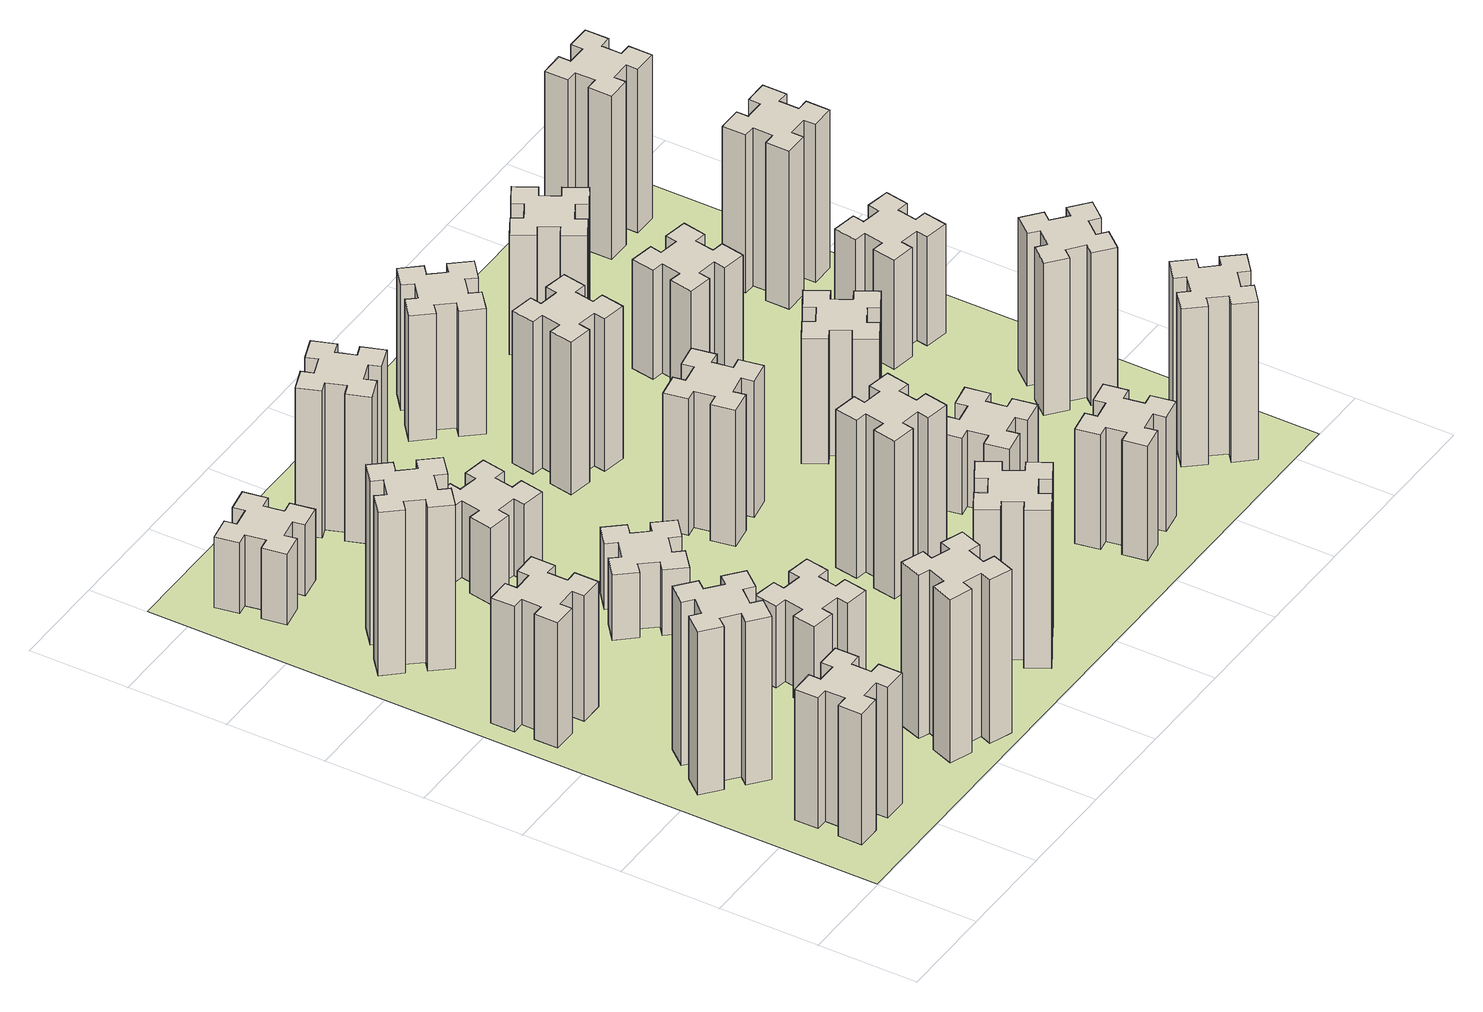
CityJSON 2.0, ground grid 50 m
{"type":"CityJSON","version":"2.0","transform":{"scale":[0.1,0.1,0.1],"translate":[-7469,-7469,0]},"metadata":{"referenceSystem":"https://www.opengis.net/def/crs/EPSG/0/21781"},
"CityObjects":{
"building1":{"type":"Building","attributes":{"class":"1000","function":"1000","usage":"1000","yearOfConstruction":2016,"roofType":"1000","measuredHeight":72,"storeysAboveGround":30,"storeysBelowGround":0},"geometry":[{"type":"Solid","lod":"1","boundaries":[[[[0,1,2,3,4,5,6,7,8,9,10,11,12,13,14,15,16,17,18,19]],[[17,16,20,21]],[[16,15,22,20]],[[15,14,23,22]],[[14,13,24,23]],[[13,12,25,24]],[[12,11,26,25]],[[11,10,27,26]],[[10,9,28,27]],[[9,8,29,28]],[[8,7,30,29]],[[7,6,31,30]],[[6,5,32,31]],[[5,4,33,32]],[[4,3,34,33]],[[3,2,35,34]],[[2,1,36,35]],[[1,0,37,36]],[[0,19,38,37]],[[19,18,39,38]],[[18,17,21,39]],[[24,25,26,27,28,29,30,31,32,33,34,35,36,37,38,39,21,20,22,23]]]]}]},
"building2":{"type":"Building","attributes":{"class":"1000","function":"1000","usage":"1000","yearOfConstruction":2016,"roofType":"1000","measuredHeight":90,"storeysAboveGround":30,"storeysBelowGround":0},"geometry":[{"type":"Solid","lod":"1","boundaries":[[[[40,41,42,43,44,45,46,47,48,49,50,51,52,53,54,55,56,57,58,59]],[[57,56,60,61]],[[56,55,62,60]],[[55,54,63,62]],[[54,53,64,63]],[[53,52,65,64]],[[52,51,66,65]],[[51,50,67,66]],[[50,49,68,67]],[[49,48,69,68]],[[48,47,70,69]],[[47,46,71,70]],[[46,45,72,71]],[[45,44,73,72]],[[44,43,74,73]],[[43,42,75,74]],[[42,41,76,75]],[[41,40,77,76]],[[40,59,78,77]],[[59,58,79,78]],[[58,57,61,79]],[[64,65,66,67,68,69,70,71,72,73,74,75,76,77,78,79,61,60,62,63]]]]}]},
"building3":{"type":"Building","attributes":{"class":"1000","function":"1000","usage":"1000","yearOfConstruction":2016,"roofType":"1000","measuredHeight":69,"storeysAboveGround":30,"storeysBelowGround":0},"geometry":[{"type":"Solid","lod":"1","boundaries":[[[[80,81,82,83,84,85,86,87,88,89,90,91,92,93,94,95,96,97,98,99]],[[97,96,100,101]],[[96,95,102,100]],[[95,94,103,102]],[[94,93,104,103]],[[93,92,105,104]],[[92,91,106,105]],[[91,90,107,106]],[[90,89,108,107]],[[89,88,109,108]],[[88,87,110,109]],[[87,86,111,110]],[[86,85,112,111]],[[85,84,113,112]],[[84,83,114,113]],[[83,82,115,114]],[[82,81,116,115]],[[81,80,117,116]],[[80,99,118,117]],[[99,98,119,118]],[[98,97,101,119]],[[104,105,106,107,108,109,110,111,112,113,114,115,116,117,118,119,101,100,102,103]]]]}]},
"building4":{"type":"Building","attributes":{"class":"1000","function":"1000","usage":"1000","yearOfConstruction":2016,"roofType":"1000","measuredHeight":90,"storeysAboveGround":30,"storeysBelowGround":0},"geometry":[{"type":"Solid","lod":"1","boundaries":[[[[120,121,122,123,124,125,126,127,128,129,130,131,132,133,134,135,136,137,138,139]],[[137,136,140,141]],[[136,135,142,140]],[[135,134,143,142]],[[134,133,144,143]],[[133,132,145,144]],[[132,131,146,145]],[[131,130,147,146]],[[130,129,148,147]],[[129,128,149,148]],[[128,127,150,149]],[[127,126,151,150]],[[126,125,152,151]],[[125,124,153,152]],[[124,123,154,153]],[[123,122,155,154]],[[122,121,156,155]],[[121,120,157,156]],[[120,139,158,157]],[[139,138,159,158]],[[138,137,141,159]],[[144,145,146,147,148,149,150,151,152,153,154,155,156,157,158,159,141,140,142,143]]]]}]},
"building5":{"type":"Building","attributes":{"class":"1000","function":"1000","usage":"1000","yearOfConstruction":2016,"roofType":"1000","measuredHeight":90,"storeysAboveGround":30,"storeysBelowGround":0},"geometry":[{"type":"Solid","lod":"1","boundaries":[[[[160,161,162,163,164,165,166,167,168,169,170,171,172,173,174,175,176,177,178,179]],[[177,176,180,181]],[[176,175,182,180]],[[175,174,183,182]],[[174,173,184,183]],[[173,172,185,184]],[[172,171,186,185]],[[171,170,187,186]],[[170,169,188,187]],[[169,168,189,188]],[[168,167,190,189]],[[167,166,191,190]],[[166,165,192,191]],[[165,164,193,192]],[[164,163,194,193]],[[163,162,195,194]],[[162,161,196,195]],[[161,160,197,196]],[[160,179,198,197]],[[179,178,199,198]],[[178,177,181,199]],[[184,185,186,187,188,189,190,191,192,193,194,195,196,197,198,199,181,180,182,183]]]]}]},
"building6":{"type":"Building","attributes":{"class":"1000","function":"1000","usage":"1000","yearOfConstruction":2016,"roofType":"1000","measuredHeight":39,"storeysAboveGround":30,"storeysBelowGround":0},"geometry":[{"type":"Solid","lod":"1","boundaries":[[[[200,201,202,203,204,205,206,207,208,209,210,211,212,213,214,215,216,217,218,219]],[[217,216,220,221]],[[216,215,222,220]],[[215,214,223,222]],[[214,213,224,223]],[[213,212,225,224]],[[212,211,226,225]],[[211,210,227,226]],[[210,209,228,227]],[[209,208,229,228]],[[208,207,230,229]],[[207,206,231,230]],[[206,205,232,231]],[[205,204,233,232]],[[204,203,234,233]],[[203,202,235,234]],[[202,201,236,235]],[[201,200,237,236]],[[200,219,238,237]],[[219,218,239,238]],[[218,217,221,239]],[[224,225,226,227,228,229,230,231,232,233,234,235,236,237,238,239,221,220,222,223]]]]}]},
"building7":{"type":"Building","attributes":{"class":"1000","function":"1000","usage":"1000","yearOfConstruction":2016,"roofType":"1000","measuredHeight":45,"storeysAboveGround":30,"storeysBelowGround":0},"geometry":[{"type":"Solid","lod":"1","boundaries":[[[[240,241,242,243,244,245,246,247,248,249,250,251,252,253,254,255,256,257,258,259]],[[257,256,260,261]],[[256,255,262,260]],[[255,254,263,262]],[[254,253,264,263]],[[253,252,265,264]],[[252,251,266,265]],[[251,250,267,266]],[[250,249,268,267]],[[249,248,269,268]],[[248,247,270,269]],[[247,246,271,270]],[[246,245,272,271]],[[245,244,273,272]],[[244,243,274,273]],[[243,242,275,274]],[[242,241,276,275]],[[241,240,277,276]],[[240,259,278,277]],[[259,258,279,278]],[[258,257,261,279]],[[264,265,266,267,268,269,270,271,272,273,274,275,276,277,278,279,261,260,262,263]]]]}]},
"building8":{"type":"Building","attributes":{"class":"1000","function":"1000","usage":"1000","yearOfConstruction":2016,"roofType":"1000","measuredHeight":36,"storeysAboveGround":30,"storeysBelowGround":0},"geometry":[{"type":"Solid","lod":"1","boundaries":[[[[280,281,282,283,284,285,286,287,288,289,290,291,292,293,294,295,296,297,298,299]],[[297,296,300,301]],[[296,295,302,300]],[[295,294,303,302]],[[294,293,304,303]],[[293,292,305,304]],[[292,291,306,305]],[[291,290,307,306]],[[290,289,308,307]],[[289,288,309,308]],[[288,287,310,309]],[[287,286,311,310]],[[286,285,312,311]],[[285,284,313,312]],[[284,283,314,313]],[[283,282,315,314]],[[282,281,316,315]],[[281,280,317,316]],[[280,299,318,317]],[[299,298,319,318]],[[298,297,301,319]],[[304,305,306,307,308,309,310,311,312,313,314,315,316,317,318,319,301,300,302,303]]]]}]},
"building9":{"type":"Building","attributes":{"class":"1000","function":"1000","usage":"1000","yearOfConstruction":2016,"roofType":"1000","measuredHeight":42,"storeysAboveGround":30,"storeysBelowGround":0},"geometry":[{"type":"Solid","lod":"1","boundaries":[[[[320,321,322,323,324,325,326,327,328,329,330,331,332,333,334,335,336,337,338,339]],[[337,336,340,341]],[[336,335,342,340]],[[335,334,343,342]],[[334,333,344,343]],[[333,332,345,344]],[[332,331,346,345]],[[331,330,347,346]],[[330,329,348,347]],[[329,328,349,348]],[[328,327,350,349]],[[327,326,351,350]],[[326,325,352,351]],[[325,324,353,352]],[[324,323,354,353]],[[323,322,355,354]],[[322,321,356,355]],[[321,320,357,356]],[[320,339,358,357]],[[339,338,359,358]],[[338,337,341,359]],[[344,345,346,347,348,349,350,351,352,353,354,355,356,357,358,359,341,340,342,343]]]]}]},
"building10":{"type":"Building","attributes":{"class":"1000","function":"1000","usage":"1000","yearOfConstruction":2016,"roofType":"1000","measuredHeight":87,"storeysAboveGround":30,"storeysBelowGround":0},"geometry":[{"type":"Solid","lod":"1","boundaries":[[[[360,361,362,363,364,365,366,367,368,369,370,371,372,373,374,375,376,377,378,379]],[[377,376,380,381]],[[376,375,382,380]],[[375,374,383,382]],[[374,373,384,383]],[[373,372,385,384]],[[372,371,386,385]],[[371,370,387,386]],[[370,369,388,387]],[[369,368,389,388]],[[368,367,390,389]],[[367,366,391,390]],[[366,365,392,391]],[[365,364,393,392]],[[364,363,394,393]],[[363,362,395,394]],[[362,361,396,395]],[[361,360,397,396]],[[360,379,398,397]],[[379,378,399,398]],[[378,377,381,399]],[[384,385,386,387,388,389,390,391,392,393,394,395,396,397,398,399,381,380,382,383]]]]}]},
"building11":{"type":"Building","attributes":{"class":"1000","function":"1000","usage":"1000","yearOfConstruction":2016,"roofType":"1000","measuredHeight":81,"storeysAboveGround":30,"storeysBelowGround":0},"geometry":[{"type":"Solid","lod":"1","boundaries":[[[[400,401,402,403,404,405,406,407,408,409,410,411,412,413,414,415,416,417,418,419]],[[417,416,420,421]],[[416,415,422,420]],[[415,414,423,422]],[[414,413,424,423]],[[413,412,425,424]],[[412,411,426,425]],[[411,410,427,426]],[[410,409,428,427]],[[409,408,429,428]],[[408,407,430,429]],[[407,406,431,430]],[[406,405,432,431]],[[405,404,433,432]],[[404,403,434,433]],[[403,402,435,434]],[[402,401,436,435]],[[401,400,437,436]],[[400,419,438,437]],[[419,418,439,438]],[[418,417,421,439]],[[424,425,426,427,428,429,430,431,432,433,434,435,436,437,438,439,421,420,422,423]]]]}]},
"building12":{"type":"Building","attributes":{"class":"1000","function":"1000","usage":"1000","yearOfConstruction":2016,"roofType":"1000","measuredHeight":87,"storeysAboveGround":30,"storeysBelowGround":0},"geometry":[{"type":"Solid","lod":"1","boundaries":[[[[440,441,442,443,444,445,446,447,448,449,450,451,452,453,454,455,456,457,458,459]],[[457,456,460,461]],[[456,455,462,460]],[[455,454,463,462]],[[454,453,464,463]],[[453,452,465,464]],[[452,451,466,465]],[[451,450,467,466]],[[450,449,468,467]],[[449,448,469,468]],[[448,447,470,469]],[[447,446,471,470]],[[446,445,472,471]],[[445,444,473,472]],[[444,443,474,473]],[[443,442,475,474]],[[442,441,476,475]],[[441,440,477,476]],[[440,459,478,477]],[[459,458,479,478]],[[458,457,461,479]],[[464,465,466,467,468,469,470,471,472,473,474,475,476,477,478,479,461,460,462,463]]]]}]},
"building13":{"type":"Building","attributes":{"class":"1000","function":"1000","usage":"1000","yearOfConstruction":2016,"roofType":"1000","measuredHeight":75,"storeysAboveGround":30,"storeysBelowGround":0},"geometry":[{"type":"Solid","lod":"1","boundaries":[[[[480,481,482,483,484,485,486,487,488,489,490,491,492,493,494,495,496,497,498,499]],[[497,496,500,501]],[[496,495,502,500]],[[495,494,503,502]],[[494,493,504,503]],[[493,492,505,504]],[[492,491,506,505]],[[491,490,507,506]],[[490,489,508,507]],[[489,488,509,508]],[[488,487,510,509]],[[487,486,511,510]],[[486,485,512,511]],[[485,484,513,512]],[[484,483,514,513]],[[483,482,515,514]],[[482,481,516,515]],[[481,480,517,516]],[[480,499,518,517]],[[499,498,519,518]],[[498,497,501,519]],[[504,505,506,507,508,509,510,511,512,513,514,515,516,517,518,519,501,500,502,503]]]]}]},
"building14":{"type":"Building","attributes":{"class":"1000","function":"1000","usage":"1000","yearOfConstruction":2016,"roofType":"1000","measuredHeight":84,"storeysAboveGround":30,"storeysBelowGround":0},"geometry":[{"type":"Solid","lod":"1","boundaries":[[[[520,521,522,523,524,525,526,527,528,529,530,531,532,533,534,535,536,537,538,539]],[[537,536,540,541]],[[536,535,542,540]],[[535,534,543,542]],[[534,533,544,543]],[[533,532,545,544]],[[532,531,546,545]],[[531,530,547,546]],[[530,529,548,547]],[[529,528,549,548]],[[528,527,550,549]],[[527,526,551,550]],[[526,525,552,551]],[[525,524,553,552]],[[524,523,554,553]],[[523,522,555,554]],[[522,521,556,555]],[[521,520,557,556]],[[520,539,558,557]],[[539,538,559,558]],[[538,537,541,559]],[[544,545,546,547,548,549,550,551,552,553,554,555,556,557,558,559,541,540,542,543]]]]}]},
"building15":{"type":"Building","attributes":{"class":"1000","function":"1000","usage":"1000","yearOfConstruction":2016,"roofType":"1000","measuredHeight":63,"storeysAboveGround":30,"storeysBelowGround":0},"geometry":[{"type":"Solid","lod":"1","boundaries":[[[[560,561,562,563,564,565,566,567,568,569,570,571,572,573,574,575,576,577,578,579]],[[577,576,580,581]],[[576,575,582,580]],[[575,574,583,582]],[[574,573,584,583]],[[573,572,585,584]],[[572,571,586,585]],[[571,570,587,586]],[[570,569,588,587]],[[569,568,589,588]],[[568,567,590,589]],[[567,566,591,590]],[[566,565,592,591]],[[565,564,593,592]],[[564,563,594,593]],[[563,562,595,594]],[[562,561,596,595]],[[561,560,597,596]],[[560,579,598,597]],[[579,578,599,598]],[[578,577,581,599]],[[584,585,586,587,588,589,590,591,592,593,594,595,596,597,598,599,581,580,582,583]]]]}]},
"building16":{"type":"Building","attributes":{"class":"1000","function":"1000","usage":"1000","yearOfConstruction":2016,"roofType":"1000","measuredHeight":69,"storeysAboveGround":30,"storeysBelowGround":0},"geometry":[{"type":"Solid","lod":"1","boundaries":[[[[600,601,602,603,604,605,606,607,608,609,610,611,612,613,614,615,616,617,618,619]],[[617,616,620,621]],[[616,615,622,620]],[[615,614,623,622]],[[614,613,624,623]],[[613,612,625,624]],[[612,611,626,625]],[[611,610,627,626]],[[610,609,628,627]],[[609,608,629,628]],[[608,607,630,629]],[[607,606,631,630]],[[606,605,632,631]],[[605,604,633,632]],[[604,603,634,633]],[[603,602,635,634]],[[602,601,636,635]],[[601,600,637,636]],[[600,619,638,637]],[[619,618,639,638]],[[618,617,621,639]],[[624,625,626,627,628,629,630,631,632,633,634,635,636,637,638,639,621,620,622,623]]]]}]},
"building17":{"type":"Building","attributes":{"class":"1000","function":"1000","usage":"1000","yearOfConstruction":2016,"roofType":"1000","measuredHeight":42,"storeysAboveGround":30,"storeysBelowGround":0},"geometry":[{"type":"Solid","lod":"1","boundaries":[[[[640,641,642,643,644,645,646,647,648,649,650,651,652,653,654,655,656,657,658,659]],[[657,656,660,661]],[[656,655,662,660]],[[655,654,663,662]],[[654,653,664,663]],[[653,652,665,664]],[[652,651,666,665]],[[651,650,667,666]],[[650,649,668,667]],[[649,648,669,668]],[[648,647,670,669]],[[647,646,671,670]],[[646,645,672,671]],[[645,644,673,672]],[[644,643,674,673]],[[643,642,675,674]],[[642,641,676,675]],[[641,640,677,676]],[[640,659,678,677]],[[659,658,679,678]],[[658,657,661,679]],[[664,665,666,667,668,669,670,671,672,673,674,675,676,677,678,679,661,660,662,663]]]]}]},
"building18":{"type":"Building","attributes":{"class":"1000","function":"1000","usage":"1000","yearOfConstruction":2016,"roofType":"1000","measuredHeight":69,"storeysAboveGround":30,"storeysBelowGround":0},"geometry":[{"type":"Solid","lod":"1","boundaries":[[[[680,681,682,683,684,685,686,687,688,689,690,691,692,693,694,695,696,697,698,699]],[[697,696,700,701]],[[696,695,702,700]],[[695,694,703,702]],[[694,693,704,703]],[[693,692,705,704]],[[692,691,706,705]],[[691,690,707,706]],[[690,689,708,707]],[[689,688,709,708]],[[688,687,710,709]],[[687,686,711,710]],[[686,685,712,711]],[[685,684,713,712]],[[684,683,714,713]],[[683,682,715,714]],[[682,681,716,715]],[[681,680,717,716]],[[680,699,718,717]],[[699,698,719,718]],[[698,697,701,719]],[[704,705,706,707,708,709,710,711,712,713,714,715,716,717,718,719,701,700,702,703]]]]}]},
"building19":{"type":"Building","attributes":{"class":"1000","function":"1000","usage":"1000","yearOfConstruction":2016,"roofType":"1000","measuredHeight":60,"storeysAboveGround":30,"storeysBelowGround":0},"geometry":[{"type":"Solid","lod":"1","boundaries":[[[[720,721,722,723,724,725,726,727,728,729,730,731,732,733,734,735,736,737,738,739]],[[737,736,740,741]],[[736,735,742,740]],[[735,734,743,742]],[[734,733,744,743]],[[733,732,745,744]],[[732,731,746,745]],[[731,730,747,746]],[[730,729,748,747]],[[729,728,749,748]],[[728,727,750,749]],[[727,726,751,750]],[[726,725,752,751]],[[725,724,753,752]],[[724,723,754,753]],[[723,722,755,754]],[[722,721,756,755]],[[721,720,757,756]],[[720,739,758,757]],[[739,738,759,758]],[[738,737,741,759]],[[744,745,746,747,748,749,750,751,752,753,754,755,756,757,758,759,741,740,742,743]]]]}]},
"building20":{"type":"Building","attributes":{"class":"1000","function":"1000","usage":"1000","yearOfConstruction":2016,"roofType":"1000","measuredHeight":87,"storeysAboveGround":30,"storeysBelowGround":0},"geometry":[{"type":"Solid","lod":"1","boundaries":[[[[760,761,762,763,764,765,766,767,768,769,770,771,772,773,774,775,776,777,778,779]],[[777,776,780,781]],[[776,775,782,780]],[[775,774,783,782]],[[774,773,784,783]],[[773,772,785,784]],[[772,771,786,785]],[[771,770,787,786]],[[770,769,788,787]],[[769,768,789,788]],[[768,767,790,789]],[[767,766,791,790]],[[766,765,792,791]],[[765,764,793,792]],[[764,763,794,793]],[[763,762,795,794]],[[762,761,796,795]],[[761,760,797,796]],[[760,779,798,797]],[[779,778,799,798]],[[778,777,781,799]],[[784,785,786,787,788,789,790,791,792,793,794,795,796,797,798,799,781,780,782,783]]]]}]},
"building21":{"type":"Building","attributes":{"class":"1000","function":"1000","usage":"1000","yearOfConstruction":2016,"roofType":"1000","measuredHeight":66,"storeysAboveGround":30,"storeysBelowGround":0},"geometry":[{"type":"Solid","lod":"1","boundaries":[[[[800,801,802,803,804,805,806,807,808,809,810,811,812,813,814,815,816,817,818,819]],[[817,816,820,821]],[[816,815,822,820]],[[815,814,823,822]],[[814,813,824,823]],[[813,812,825,824]],[[812,811,826,825]],[[811,810,827,826]],[[810,809,828,827]],[[809,808,829,828]],[[808,807,830,829]],[[807,806,831,830]],[[806,805,832,831]],[[805,804,833,832]],[[804,803,834,833]],[[803,802,835,834]],[[802,801,836,835]],[[801,800,837,836]],[[800,819,838,837]],[[819,818,839,838]],[[818,817,821,839]],[[824,825,826,827,828,829,830,831,832,833,834,835,836,837,838,839,821,820,822,823]]]]}]},
"building22":{"type":"Building","attributes":{"class":"1000","function":"1000","usage":"1000","yearOfConstruction":2016,"roofType":"1000","measuredHeight":84,"storeysAboveGround":30,"storeysBelowGround":0},"geometry":[{"type":"Solid","lod":"1","boundaries":[[[[840,841,842,843,844,845,846,847,848,849,850,851,852,853,854,855,856,857,858,859]],[[857,856,860,861]],[[856,855,862,860]],[[855,854,863,862]],[[854,853,864,863]],[[853,852,865,864]],[[852,851,866,865]],[[851,850,867,866]],[[850,849,868,867]],[[849,848,869,868]],[[848,847,870,869]],[[847,846,871,870]],[[846,845,872,871]],[[845,844,873,872]],[[844,843,874,873]],[[843,842,875,874]],[[842,841,876,875]],[[841,840,877,876]],[[840,859,878,877]],[[859,858,879,878]],[[858,857,861,879]],[[864,865,866,867,868,869,870,871,872,873,874,875,876,877,878,879,861,860,862,863]]]]}]},
"building23":{"type":"Building","attributes":{"class":"1000","function":"1000","usage":"1000","yearOfConstruction":2016,"roofType":"1000","measuredHeight":60,"storeysAboveGround":30,"storeysBelowGround":0},"geometry":[{"type":"Solid","lod":"1","boundaries":[[[[880,881,882,883,884,885,886,887,888,889,890,891,892,893,894,895,896,897,898,899]],[[897,896,900,901]],[[896,895,902,900]],[[895,894,903,902]],[[894,893,904,903]],[[893,892,905,904]],[[892,891,906,905]],[[891,890,907,906]],[[890,889,908,907]],[[889,888,909,908]],[[888,887,910,909]],[[887,886,911,910]],[[886,885,912,911]],[[885,884,913,912]],[[884,883,914,913]],[[883,882,915,914]],[[882,881,916,915]],[[881,880,917,916]],[[880,899,918,917]],[[899,898,919,918]],[[898,897,901,919]],[[904,905,906,907,908,909,910,911,912,913,914,915,916,917,918,919,901,900,902,903]]]]}]},
"building24":{"type":"Building","attributes":{"class":"1000","function":"1000","usage":"1000","yearOfConstruction":2016,"roofType":"1000","measuredHeight":87,"storeysAboveGround":30,"storeysBelowGround":0},"geometry":[{"type":"Solid","lod":"1","boundaries":[[[[920,921,922,923,924,925,926,927,928,929,930,931,932,933,934,935,936,937,938,939]],[[937,936,940,941]],[[936,935,942,940]],[[935,934,943,942]],[[934,933,944,943]],[[933,932,945,944]],[[932,931,946,945]],[[931,930,947,946]],[[930,929,948,947]],[[929,928,949,948]],[[928,927,950,949]],[[927,926,951,950]],[[926,925,952,951]],[[925,924,953,952]],[[924,923,954,953]],[[923,922,955,954]],[[922,921,956,955]],[[921,920,957,956]],[[920,939,958,957]],[[939,938,959,958]],[[938,937,941,959]],[[944,945,946,947,948,949,950,951,952,953,954,955,956,957,958,959,941,940,942,943]]]]}]},
"building25":{"type":"Building","attributes":{"class":"1000","function":"1000","usage":"1000","yearOfConstruction":2016,"roofType":"1000","measuredHeight":90,"storeysAboveGround":30,"storeysBelowGround":0},"geometry":[{"type":"Solid","lod":"1","boundaries":[[[[960,961,962,963,964,965,966,967,968,969,970,971,972,973,974,975,976,977,978,979]],[[977,976,980,981]],[[976,975,982,980]],[[975,974,983,982]],[[974,973,984,983]],[[973,972,985,984]],[[972,971,986,985]],[[971,970,987,986]],[[970,969,988,987]],[[969,968,989,988]],[[968,967,990,989]],[[967,966,991,990]],[[966,965,992,991]],[[965,964,993,992]],[[964,963,994,993]],[[963,962,995,994]],[[962,961,996,995]],[[961,960,997,996]],[[960,979,998,997]],[[979,978,999,998]],[[978,977,981,999]],[[984,985,986,987,988,989,990,991,992,993,994,995,996,997,998,999,981,980,982,983]]]]}]},
"landuse1":{"type":"LandUse","attributes":{"name":"plot1","function":"1010"},"geometry":[{"type":"MultiSurface","lod":"1","boundaries":[[[1000,1001,1002,1003]]]}]}
},
"vertices":[
[325,265,0],[425,265,0],[425,205,0],[545,205,0],[545,325,0],[485,325,0],[485,425,0],[545,425,0],[545,545,0],[425,545,0],[425,485,0],[325,485,0],[325,545,0],[205,545,0],[205,425,0],[265,425,0],[265,325,0],[205,325,0],[205,205,0],[325,205,0],[265,325,720],[205,325,720],[265,425,720],[205,425,720],[205,545,720],[325,545,720],[325,485,720],[425,485,720],[425,545,720],[545,545,720],[545,425,720],[485,425,720],[485,325,720],[545,325,720],[545,205,720],[425,205,720],[425,265,720],[325,265,720],[325,205,720],[205,205,720],
[484,1067,0],[408,1132,0],[446,1178,0],[354,1255,0],[277,1163,0],[323,1124,0],[259,1048,0],[213,1086,0],[136,994,0],[228,917,0],[266,963,0],[343,899,0],[304,853,0],[396,776,0],[473,868,0],[427,906,0],[492,983,0],[538,944,0],[615,1036,0],[523,1113,0],[492,983,900],[538,944,900],[427,906,900],[473,868,900],[396,776,900],[304,853,900],[343,899,900],[266,963,900],[228,917,900],[136,994,900],[213,1086,900],[259,1048,900],[323,1124,900],[277,1163,900],[354,1255,900],[446,1178,900],[408,1132,900],[484,1067,900],[523,1113,900],[615,1036,900],
[325,1965,0],[225,1965,0],[225,2025,0],[105,2025,0],[105,1905,0],[165,1905,0],[165,1805,0],[105,1805,0],[105,1685,0],[225,1685,0],[225,1745,0],[325,1745,0],[325,1685,0],[445,1685,0],[445,1805,0],[385,1805,0],[385,1905,0],[445,1905,0],[445,2025,0],[325,2025,0],[385,1905,690],[445,1905,690],[385,1805,690],[445,1805,690],[445,1685,690],[325,1685,690],[325,1745,690],[225,1745,690],[225,1685,690],[105,1685,690],[105,1805,690],[165,1805,690],[165,1905,690],[105,1905,690],[105,2025,690],[225,2025,690],[225,1965,690],[325,1965,690],[325,2025,690],[445,2025,690],
[492,2628,0],[427,2704,0],[473,2743,0],[396,2835,0],[304,2758,0],[343,2712,0],[266,2647,0],[228,2693,0],[136,2616,0],[213,2524,0],[259,2563,0],[323,2486,0],[277,2448,0],[354,2356,0],[446,2433,0],[408,2479,0],[484,2543,0],[523,2497,0],[615,2574,0],[538,2666,0],[484,2543,900],[523,2497,900],[408,2479,900],[446,2433,900],[354,2356,900],[277,2448,900],[323,2486,900],[259,2563,900],[213,2524,900],[136,2616,900],[228,2693,900],[266,2647,900],[343,2712,900],[304,2758,900],[396,2835,900],[473,2743,900],[427,2704,900],[492,2628,900],[538,2666,900],[615,2574,900],
[1029,360,0],[995,266,0],[939,287,0],[897,174,0],[1010,133,0],[1031,189,0],[1125,155,0],[1104,99,0],[1217,57,0],[1258,170,0],[1202,191,0],[1236,285,0],[1292,264,0],[1333,377,0],[1220,418,0],[1200,362,0],[1106,396,0],[1127,452,0],[1014,493,0],[973,380,0],[1106,396,900],[1127,452,900],[1200,362,900],[1220,418,900],[1333,377,900],[1292,264,900],[1236,285,900],[1202,191,900],[1258,170,900],[1217,57,900],[1104,99,900],[1125,155,900],[1031,189,900],[1010,133,900],[897,174,900],[939,287,900],[995,266,900],[1029,360,900],[973,380,900],[1014,493,900],
[492,3305,0],[475,3404,0],[534,3414,0],[513,3532,0],[395,3511,0],[405,3452,0],[307,3435,0],[297,3494,0],[178,3473,0],[199,3355,0],[258,3365,0],[276,3267,0],[217,3257,0],[237,3138,0],[356,3159,0],[345,3218,0],[444,3236,0],[454,3177,0],[572,3197,0],[551,3316,0],[444,3236,390],[454,3177,390],[345,3218,390],[356,3159,390],[237,3138,390],[217,3257,390],[276,3267,390],[258,3365,390],[199,3355,390],[178,3473,390],[297,3494,390],[307,3435,390],[405,3452,390],[395,3511,390],[513,3532,390],[534,3414,390],[475,3404,390],[492,3305,390],[551,3316,390],[572,3197,390],
[1047,916,0],[1145,898,0],[1135,839,0],[1253,818,0],[1274,937,0],[1215,947,0],[1232,1045,0],[1291,1035,0],[1312,1153,0],[1194,1174,0],[1184,1115,0],[1085,1132,0],[1096,1191,0],[977,1212,0],[957,1094,0],[1016,1084,0],[998,985,0],[939,996,0],[918,877,0],[1037,857,0],[998,985,450],[939,996,450],[1016,1084,450],[957,1094,450],[977,1212,450],[1096,1191,450],[1085,1132,450],[1184,1115,450],[1194,1174,450],[1312,1153,450],[1291,1035,450],[1232,1045,450],[1215,947,450],[1274,937,450],[1253,818,450],[1135,839,450],[1145,898,450],[1047,916,450],[1037,857,450],[918,877,450],
[1083,1972,0],[1006,1907,0],[968,1953,0],[876,1876,0],[953,1784,0],[999,1823,0],[1063,1746,0],[1017,1708,0],[1094,1616,0],[1186,1693,0],[1148,1739,0],[1224,1803,0],[1263,1757,0],[1355,1834,0],[1278,1926,0],[1232,1888,0],[1167,1964,0],[1213,2003,0],[1136,2095,0],[1044,2018,0],[1167,1964,360],[1213,2003,360],[1232,1888,360],[1278,1926,360],[1355,1834,360],[1263,1757,360],[1224,1803,360],[1148,1739,360],[1186,1693,360],[1094,1616,360],[1017,1708,360],[1063,1746,360],[999,1823,360],[953,1784,360],[876,1876,360],[968,1953,360],[1006,1907,360],[1083,1972,360],[1044,2018,360],[1136,2095,360],
[1115,2527,0],[1132,2625,0],[1191,2615,0],[1212,2733,0],[1094,2754,0],[1084,2695,0],[985,2712,0],[996,2771,0],[877,2792,0],[857,2674,0],[916,2664,0],[898,2565,0],[839,2576,0],[818,2457,0],[937,2437,0],[947,2496,0],[1045,2478,0],[1035,2419,0],[1153,2398,0],[1174,2517,0],[1045,2478,420],[1035,2419,420],[947,2496,420],[937,2437,420],[818,2457,420],[839,2576,420],[898,2565,420],[916,2664,420],[857,2674,420],[877,2792,420],[996,2771,420],[985,2712,420],[1084,2695,420],[1094,2754,420],[1212,2733,420],[1191,2615,420],[1132,2625,420],[1115,2527,420],[1174,2517,420],[1153,2398,420],
[1744,496,0],[1657,446,0],[1627,498,0],[1523,438,0],[1583,334,0],[1635,364,0],[1685,277,0],[1633,247,0],[1693,143,0],[1797,203,0],[1767,255,0],[1854,305,0],[1884,253,0],[1988,313,0],[1928,417,0],[1876,387,0],[1826,474,0],[1878,504,0],[1818,608,0],[1714,548,0],[1826,474,870],[1878,504,870],[1876,387,870],[1928,417,870],[1988,313,870],[1884,253,870],[1854,305,870],[1767,255,870],[1797,203,870],[1693,143,870],[1633,247,870],[1685,277,870],[1635,364,870],[1583,334,870],[1523,438,870],[1627,498,870],[1657,446,870],[1744,496,870],[1714,548,870],[1818,608,870],
[1006,3215,0],[1100,3249,0],[1120,3193,0],[1233,3234,0],[1192,3347,0],[1136,3326,0],[1102,3420,0],[1158,3440,0],[1117,3553,0],[1004,3512,0],[1025,3456,0],[931,3422,0],[910,3478,0],[797,3437,0],[839,3324,0],[895,3345,0],[929,3251,0],[873,3230,0],[914,3117,0],[1027,3159,0],[929,3251,810],[873,3230,810],[895,3345,810],[839,3324,810],[797,3437,810],[910,3478,810],[931,3422,810],[1025,3456,810],[1004,3512,810],[1117,3553,810],[1158,3440,810],[1102,3420,810],[1136,3326,810],[1192,3347,810],[1233,3234,810],[1120,3193,810],[1100,3249,810],[1006,3215,810],[1027,3159,810],[914,3117,810],
[2055,1047,0],[2072,1145,0],[2131,1135,0],[2152,1253,0],[2034,1274,0],[2024,1215,0],[1925,1232,0],[1936,1291,0],[1817,1312,0],[1797,1194,0],[1856,1184,0],[1838,1085,0],[1779,1096,0],[1758,977,0],[1877,957,0],[1887,1016,0],[1985,998,0],[1975,939,0],[2093,918,0],[2114,1037,0],[1985,998,870],[1975,939,870],[1887,1016,870],[1877,957,870],[1758,977,870],[1779,1096,870],[1838,1085,870],[1856,1184,870],[1797,1194,870],[1817,1312,870],[1936,1291,870],[1925,1232,870],[2024,1215,870],[2034,1274,870],[2152,1253,870],[2131,1135,870],[2072,1145,870],[2055,1047,870],[2114,1037,870],[2093,918,870],
[1972,1925,0],[1955,2024,0],[2014,2034,0],[1993,2152,0],[1875,2131,0],[1885,2072,0],[1787,2055,0],[1777,2114,0],[1658,2093,0],[1679,1975,0],[1738,1985,0],[1756,1887,0],[1697,1877,0],[1717,1758,0],[1836,1779,0],[1825,1838,0],[1924,1856,0],[1934,1797,0],[2052,1817,0],[2031,1936,0],[1924,1856,750],[1934,1797,750],[1825,1838,750],[1836,1779,750],[1717,1758,750],[1697,1877,750],[1756,1887,750],[1738,1985,750],[1679,1975,750],[1658,2093,750],[1777,2114,750],[1787,2055,750],[1885,2072,750],[1875,2131,750],[1993,2152,750],[2014,2034,750],[1955,2024,750],[1972,1925,750],[2031,1936,750],[2052,1817,750],
[1756,2764,0],[1738,2665,0],[1679,2676,0],[1658,2557,0],[1777,2537,0],[1787,2596,0],[1885,2578,0],[1875,2519,0],[1993,2498,0],[2014,2617,0],[1955,2627,0],[1972,2725,0],[2031,2715,0],[2052,2833,0],[1934,2854,0],[1924,2795,0],[1825,2812,0],[1836,2871,0],[1717,2892,0],[1697,2774,0],[1825,2812,840],[1836,2871,840],[1924,2795,840],[1934,2854,840],[2052,2833,840],[2031,2715,840],[1972,2725,840],[1955,2627,840],[2014,2617,840],[1993,2498,840],[1875,2519,840],[1885,2578,840],[1787,2596,840],[1777,2537,840],[1658,2557,840],[1679,2676,840],[1738,2665,840],[1756,2764,840],[1697,2774,840],[1717,2892,840],
[2665,258,0],[2764,276,0],[2774,217,0],[2892,237,0],[2871,356,0],[2812,345,0],[2795,444,0],[2854,454,0],[2833,572,0],[2715,551,0],[2725,492,0],[2627,475,0],[2617,534,0],[2498,513,0],[2519,395,0],[2578,405,0],[2596,307,0],[2537,297,0],[2557,178,0],[2676,199,0],[2596,307,630],[2537,297,630],[2578,405,630],[2519,395,630],[2498,513,630],[2617,534,630],[2627,475,630],[2725,492,630],[2715,551,630],[2833,572,630],[2854,454,630],[2795,444,630],[2812,345,630],[2871,356,630],[2892,237,630],[2774,217,630],[2764,276,630],[2665,258,630],[2676,199,630],[2557,178,630],
[1888,3219,0],[1964,3283,0],[2003,3237,0],[2095,3314,0],[2018,3406,0],[1972,3368,0],[1907,3444,0],[1953,3483,0],[1876,3575,0],[1784,3498,0],[1823,3452,0],[1746,3387,0],[1708,3433,0],[1616,3356,0],[1693,3264,0],[1739,3303,0],[1803,3226,0],[1757,3188,0],[1834,3096,0],[1926,3173,0],[1803,3226,690],[1757,3188,690],[1739,3303,690],[1693,3264,690],[1616,3356,690],[1708,3433,690],[1746,3387,690],[1823,3452,690],[1784,3498,690],[1876,3575,690],[1953,3483,690],[1907,3444,690],[1972,3368,690],[2018,3406,690],[2095,3314,690],[2003,3237,690],[1964,3283,690],[1888,3219,690],[1926,3173,690],[1834,3096,690],
[2625,1132,0],[2527,1115,0],[2517,1174,0],[2398,1153,0],[2419,1035,0],[2478,1045,0],[2496,947,0],[2437,937,0],[2457,818,0],[2576,839,0],[2565,898,0],[2664,916,0],[2674,857,0],[2792,877,0],[2771,996,0],[2712,985,0],[2695,1084,0],[2754,1094,0],[2733,1212,0],[2615,1191,0],[2695,1084,420],[2754,1094,420],[2712,985,420],[2771,996,420],[2792,877,420],[2674,857,420],[2664,916,420],[2565,898,420],[2576,839,420],[2457,818,420],[2437,937,420],[2496,947,420],[2478,1045,420],[2419,1035,420],[2398,1153,420],[2517,1174,420],[2527,1115,420],[2625,1132,420],[2615,1191,420],[2733,1212,420],
[2475,1744,0],[2525,1657,0],[2473,1627,0],[2533,1523,0],[2637,1583,0],[2607,1635,0],[2694,1685,0],[2724,1633,0],[2828,1693,0],[2768,1797,0],[2716,1767,0],[2666,1854,0],[2718,1884,0],[2658,1988,0],[2554,1928,0],[2584,1876,0],[2497,1826,0],[2467,1878,0],[2363,1818,0],[2423,1714,0],[2497,1826,690],[2467,1878,690],[2584,1876,690],[2554,1928,690],[2658,1988,690],[2718,1884,690],[2666,1854,690],[2716,1767,690],[2768,1797,690],[2828,1693,690],[2724,1633,690],[2694,1685,690],[2607,1635,690],[2637,1583,690],[2533,1523,690],[2473,1627,690],[2525,1657,690],[2475,1744,690],[2423,1714,690],[2363,1818,690],
[2596,2664,0],[2578,2565,0],[2519,2576,0],[2498,2457,0],[2617,2437,0],[2627,2496,0],[2725,2478,0],[2715,2419,0],[2833,2398,0],[2854,2517,0],[2795,2527,0],[2812,2625,0],[2871,2615,0],[2892,2733,0],[2774,2754,0],[2764,2695,0],[2665,2712,0],[2676,2771,0],[2557,2792,0],[2537,2674,0],[2665,2712,600],[2676,2771,600],[2764,2695,600],[2774,2754,600],[2892,2733,600],[2871,2615,600],[2812,2625,600],[2795,2527,600],[2854,2517,600],[2833,2398,600],[2715,2419,600],[2725,2478,600],[2627,2496,600],[2617,2437,600],[2498,2457,600],[2519,2576,600],[2578,2565,600],[2596,2664,600],[2537,2674,600],[2557,2792,600],
[3468,259,0],[3544,323,0],[3583,277,0],[3675,354,0],[3598,446,0],[3552,408,0],[3487,484,0],[3533,523,0],[3456,615,0],[3364,538,0],[3403,492,0],[3326,427,0],[3288,473,0],[3196,396,0],[3273,304,0],[3319,343,0],[3383,266,0],[3337,228,0],[3414,136,0],[3506,213,0],[3383,266,870],[3337,228,870],[3319,343,870],[3273,304,870],[3196,396,870],[3288,473,870],[3326,427,870],[3403,492,870],[3364,538,870],[3456,615,870],[3533,523,870],[3487,484,870],[3552,408,870],[3598,446,870],[3675,354,870],[3583,277,870],[3544,323,870],[3468,259,870],[3506,213,870],[3414,136,870],
[2716,3247,0],[2666,3334,0],[2718,3364,0],[2658,3468,0],[2554,3408,0],[2584,3356,0],[2497,3306,0],[2467,3358,0],[2363,3298,0],[2423,3194,0],[2475,3224,0],[2525,3137,0],[2473,3107,0],[2533,3003,0],[2637,3063,0],[2607,3115,0],[2694,3165,0],[2724,3113,0],[2828,3173,0],[2768,3277,0],[2694,3165,660],[2724,3113,660],[2607,3115,660],[2637,3063,660],[2533,3003,660],[2473,3107,660],[2525,3137,660],[2475,3224,660],[2423,3194,660],[2363,3298,660],[2467,3358,660],[2497,3306,660],[2584,3356,660],[2554,3408,660],[2658,3468,660],[2718,3364,660],[2666,3334,660],[2716,3247,660],[2768,3277,660],[2828,3173,660],
[3487,1006,0],[3552,1083,0],[3598,1044,0],[3675,1136,0],[3583,1213,0],[3544,1167,0],[3468,1232,0],[3506,1278,0],[3414,1355,0],[3337,1263,0],[3383,1224,0],[3319,1148,0],[3273,1186,0],[3196,1094,0],[3288,1017,0],[3326,1063,0],[3403,999,0],[3364,953,0],[3456,876,0],[3533,968,0],[3403,999,840],[3364,953,840],[3326,1063,840],[3288,1017,840],[3196,1094,840],[3273,1186,840],[3319,1148,840],[3383,1224,840],[3337,1263,840],[3414,1355,840],[3506,1278,840],[3468,1232,840],[3544,1167,840],[3583,1213,840],[3675,1136,840],[3598,1044,840],[3552,1083,840],[3487,1006,840],[3533,968,840],[3456,876,840],
[3267,1856,0],[3365,1838,0],[3355,1779,0],[3473,1758,0],[3494,1877,0],[3435,1887,0],[3452,1985,0],[3511,1975,0],[3532,2093,0],[3414,2114,0],[3404,2055,0],[3305,2072,0],[3316,2131,0],[3197,2152,0],[3177,2034,0],[3236,2024,0],[3218,1925,0],[3159,1936,0],[3138,1817,0],[3257,1797,0],[3218,1925,600],[3159,1936,600],[3236,2024,600],[3177,2034,600],[3197,2152,600],[3316,2131,600],[3305,2072,600],[3404,2055,600],[3414,2114,600],[3532,2093,600],[3511,1975,600],[3452,1985,600],[3435,1887,600],[3494,1877,600],[3473,1758,600],[3355,1779,600],[3365,1838,600],[3267,1856,600],[3257,1797,600],[3138,1817,600],
[3485,2705,0],[3385,2705,0],[3385,2765,0],[3265,2765,0],[3265,2645,0],[3325,2645,0],[3325,2545,0],[3265,2545,0],[3265,2425,0],[3385,2425,0],[3385,2485,0],[3485,2485,0],[3485,2425,0],[3605,2425,0],[3605,2545,0],[3545,2545,0],[3545,2645,0],[3605,2645,0],[3605,2765,0],[3485,2765,0],[3545,2645,870],[3605,2645,870],[3545,2545,870],[3605,2545,870],[3605,2425,870],[3485,2425,870],[3485,2485,870],[3385,2485,870],[3385,2425,870],[3265,2425,870],[3265,2545,870],[3325,2545,870],[3325,2645,870],[3265,2645,870],[3265,2765,870],[3385,2765,870],[3385,2705,870],[3485,2705,870],[3485,2765,870],[3605,2765,870],
[3285,3325,0],[3385,3325,0],[3385,3265,0],[3505,3265,0],[3505,3385,0],[3445,3385,0],[3445,3485,0],[3505,3485,0],[3505,3605,0],[3385,3605,0],[3385,3545,0],[3285,3545,0],[3285,3605,0],[3165,3605,0],[3165,3485,0],[3225,3485,0],[3225,3385,0],[3165,3385,0],[3165,3265,0],[3285,3265,0],[3225,3385,900],[3165,3385,900],[3225,3485,900],[3165,3485,900],[3165,3605,900],[3285,3605,900],[3285,3545,900],[3385,3545,900],[3385,3605,900],[3505,3605,900],[3505,3485,900],[3445,3485,900],[3445,3385,900],[3505,3385,900],[3505,3265,900],[3385,3265,900],[3385,3325,900],[3285,3325,900],[3285,3265,900],[3165,3265,900],
[5,3705,0],[3705,3705,0],[3705,5,0],[5,5,0]
]}
